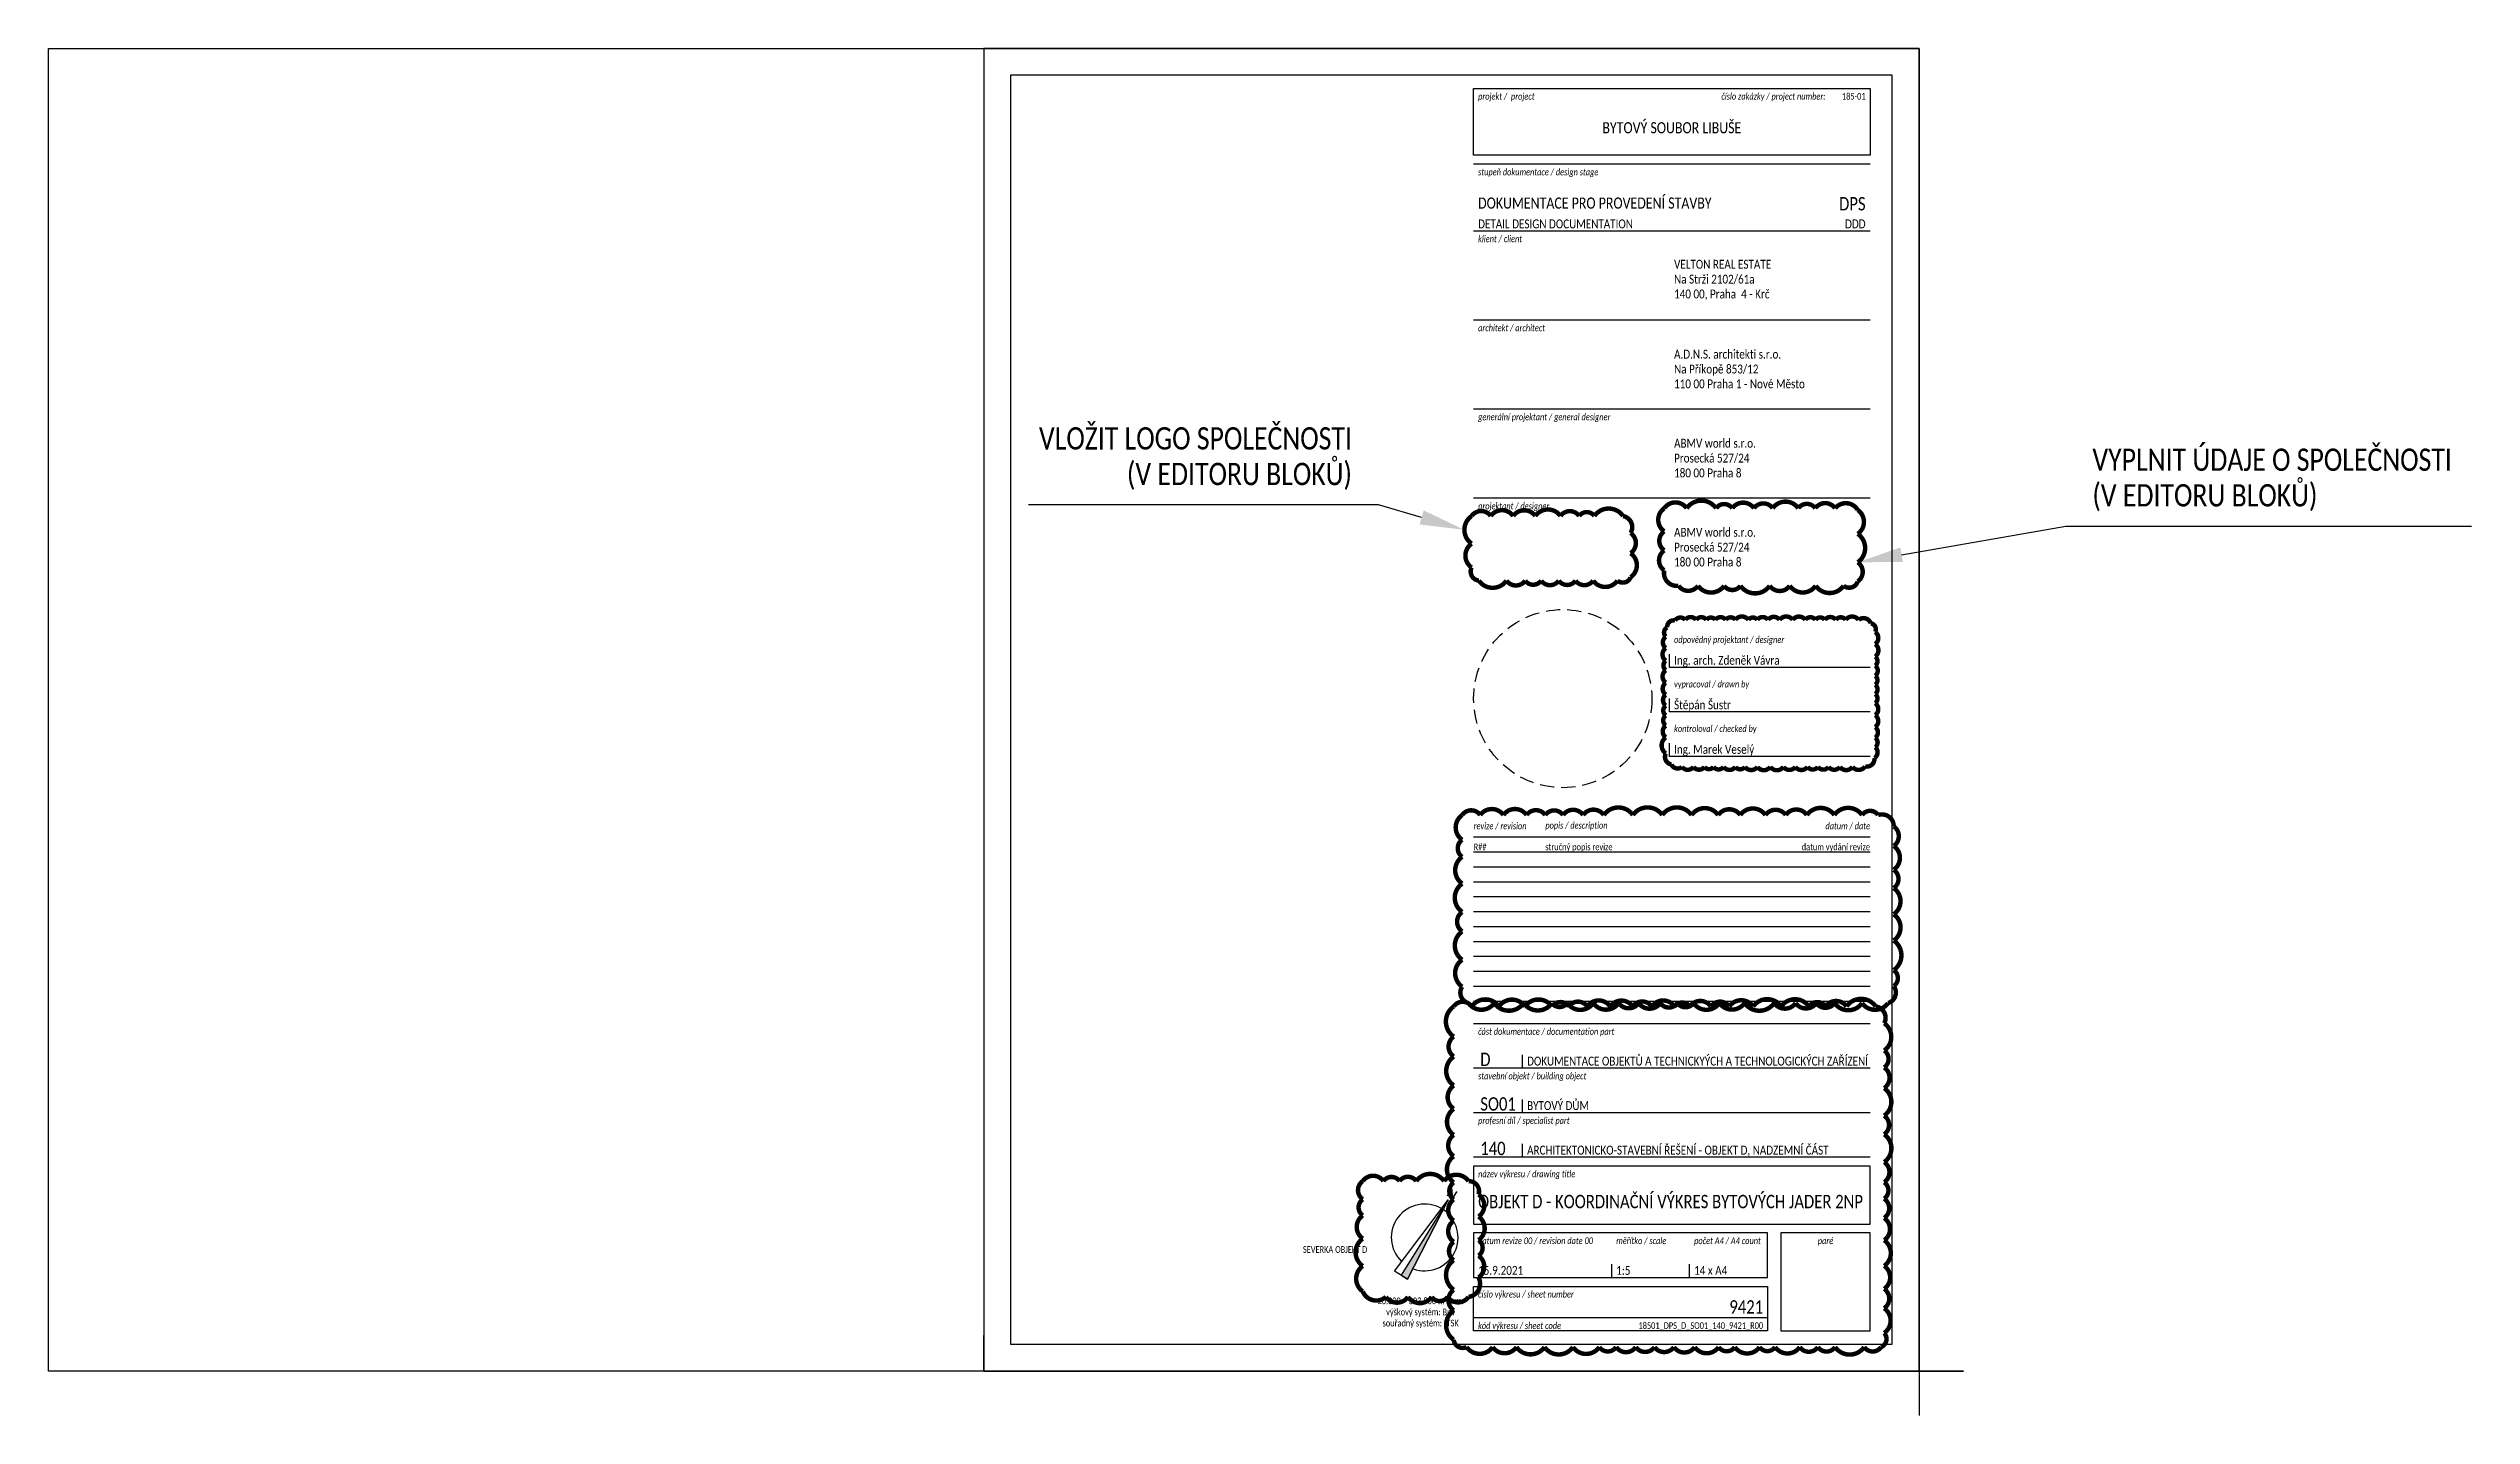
# Paper-space layout 'D_9421_rozpiska' of a CAD drawing. Header units: millimetres. Extents: x -250 to 294, y 36 to 343.
import ezdxf
from ezdxf import colors
from ezdxf.entities.mleader import LeaderData, LeaderLine
from ezdxf.enums import TextEntityAlignment as Align
from ezdxf.math import Vec2, Vec3

# ---------------------------------------------------------------- set-up
doc = ezdxf.new("R2010")
doc.units = ezdxf.units.MM
doc.linetypes.add('HIDDEN2', pattern=[4.7625, 3.175, -1.5875])
doc.layers.add('ABMV_NoPrint', color=30, linetype='Continuous', plot=False)
doc.layers.add('G-____-____-NPLT', color=9, linetype='Continuous', plot=False)
doc.layers.add('ABMV_Sheet_Titleblock', color=7, linetype='Continuous')
doc.layers.add('ABMV_Sheet_Titleblock_Folding Marks', color=8, linetype='Continuous')
doc.styles.add('Calibri', font='calibri.ttf', dxfattribs={"width": 0.8, "height": 75})
doc.styles.add('Calibri_B', font='calibrib.ttf', dxfattribs={"width": 0.8, "height": 100})
doc.styles.add('Calibri_I', font='calibrii.ttf', dxfattribs={"width": 0.8, "height": 1.5})

# ---------------------------------------------------------------- blocks, each defined once
blk = doc.blocks.new('*U99')
at = {"layer": 'ABMV_Sheet_Titleblock'}
for points in [[(0, 297), (-210, 297), (-210, 0), (0, 0)], [(-204, 291), (-204, 6), (-6, 6), (-6, 291)]]:
    blk.add_lwpolyline(points, close=True, dxfattribs=at)
at = {"layer": 'ABMV_Sheet_Titleblock_Folding Marks'}
for p, q in [((0, 297), (-8, 297)), ((-210, 0), (-210, 8))]:
    blk.add_line(p, q, dxfattribs=at)
blk = doc.blocks.new('*U97')
at = {"layer": 'ABMV_Sheet_Titleblock'}
blk.add_line((44.5, 0), (-44.5, 0), dxfattribs=at)
blk = doc.blocks.new('*U98')
at = {"color": 0, "linetype": 'ByBlock', "lineweight": -2, "transparency": 16777216}
for p in [(0, 36.85), (0, 33.5), (0, 30.15), (0, 26.8), (0, 23.45), (0, 20.1), (0, 16.75), (0, 13.4), (0, 10.05), (0, 6.7), (0, 3.35), (0, 0)]:
    blk.add_blockref('*U97', p, dxfattribs=at)
blk = doc.blocks.new('North_Arrow_Object D')
h = blk.add_hatch(color=256)
h.dxf.hatch_style = 1
h.paths.add_polyline_path([(5.31, 8.47), (-5.31, -8.47), (-3.83, -9.4)])
for points in [[(5.31, 8.47), (-3.83, -9.4), (-6.79, -7.55)], [(5.31, 8.47), (-5.31, -8.47), (-3.83, -9.4)]]:
    blk.add_lwpolyline(points, close=True)
for start, end in [(59.6133, 226.2667), (249.6133, 56.2667)]:
    blk.add_arc((0, 0), 7.5, start, end)
at = {"style": 'Calibri_B'}
blk.add_text('N', height=2, rotation=327.94, dxfattribs=at).set_placement((5.31, 8.47), align=Align.BOTTOM_CENTER)
at = {"layer": 'ABMV_NoPrint', "style": 'Calibri', "width": 0.8}
blk.add_text('SEVERKA OBJEKT D', height=1.5, dxfattribs=at).set_placement((-27.34, -3.46))
blk = doc.blocks.new('ABMV_TB_Sheet_Full_Arch_STATIC')
at = {"layer": 'ABMV_NoPrint', "const_width": 1}
for points in [[(-57.21, 193.74, 0.520567), (-57.21, 188.56, 0.520567), (-57.21, 184.27, 0.520567), (-57.21, 179.79, 0.520567), (-54, 176.34, 0.520567), (-49.63, 176.34, 0.520567), (-43.76, 176.34, 0.520567), (-40.1, 176.34, 0.520567), (-33.53, 176.34, 0.520567), (-29.02, 176.34, 0.520567), (-23.2, 176.34, 0.520567), (-16.94, 176.34, 0.520567), (-13.76, 177.3, 0.520567), (-13.76, 181.61, 0.520567), (-13.76, 188, 0.520567), (-13.76, 193.36, 0.520567), (-18.84, 193.74, 0.520567), (-23.29, 193.74, 0.520567), (-27.11, 193.74, 0.520567), (-32.85, 193.74, 0.520567), (-37.06, 193.74, 0.520567), (-41.93, 193.74, 0.520567), (-45.56, 193.74, 0.520567), (-52.16, 193.74, 0.520567)], [(-100.46, 192, 0.520567), (-100.46, 185.79, 0.520567), (-100.46, 180.44, 0.520567), (-98.84, 177.5, 0.520567), (-92.62, 177.5, 0.520567), (-88.42, 177.5, 0.520567), (-84.84, 177.5, 0.520567), (-80.89, 177.5, 0.520567), (-77.12, 177.5, 0.520567), (-73.18, 177.5, 0.520567), (-67.72, 177.5, 0.520567), (-64.76, 178.25, 0.520567), (-64.76, 183.65, 0.520567), (-64.76, 188.19, 0.520567), (-66.45, 192, 0.520567), (-72.9, 192, 0.520567), (-76.3, 192, 0.520567), (-80.5, 192, 0.520567), (-86.16, 192, 0.520567), (-91.12, 192, 0.520567), (-96.16, 192, 0.520567)]]:
    blk.add_lwpolyline(points, format="xyb", close=True, dxfattribs=at)
at = {"layer": 'ABMV_NoPrint'}
blk.add_lwpolyline([(0, 0), (10, 0), (0, 0), (0, -10)], dxfattribs=at)
at = {"layer": 'ABMV_Sheet_Titleblock'}
for p, q in [((-11, 271), (-100, 271)), ((-11, 256), (-100, 256)), ((-11, 236), (-100, 236)), ((-11, 216), (-100, 216)), ((-11, 196), (-100, 196)), ((-56, 158), (-56, 161)), ((-11, 158), (-56, 158)), ((-56, 148), (-56, 151)), ((-11, 148), (-56, 148)), ((-56, 138), (-56, 141)), ((-11, 138), (-56, 138)), ((-11, 78), (-100, 78)), ((-89, 68), (-89, 71)), ((-11, 68), (-100, 68)), ((-89, 58), (-89, 61)), ((-11, 58), (-100, 58)), ((-89, 48), (-89, 51)), ((-11, 48), (-100, 48)), ((-69, 21), (-69, 24)), ((-51.5, 21), (-51.5, 24)), ((-100, 12), (-34, 12))]:
    blk.add_line(p, q, dxfattribs=at)
blk.add_lwpolyline([(-100, 273), (-100, 288), (-11, 288), (-11, 273)], close=True, dxfattribs=at)
at = {"layer": 'ABMV_Sheet_Titleblock', "lineweight": 30}
for points in [[(-11, 46), (-100, 46), (-100, 33), (-11, 33)], [(-34, 21), (-34, 31), (-100, 31), (-100, 21)], [(-31, 9), (-11, 9), (-11, 31), (-31, 31)], [(-100, 19), (-34, 19), (-34, 9), (-100, 9)]]:
    blk.add_lwpolyline(points, close=True, dxfattribs=at)
at = {"layer": 'ABMV_Sheet_Titleblock', "color": 8, "linetype": 'HIDDEN2'}
blk.add_circle((-80, 151), 20, dxfattribs=at)
blk.add_blockref('*U98', (-55.5, 83))
at = {"layer": 'ABMV_Sheet_Titleblock', "style": 'Calibri_I', "width": 0.8}
for s, p in [('projekt /  project', (-99, 287)), ('stupeň dokumentace / design stage', (-99, 270)), ('klient / client', (-99, 255)), ('architekt / architect', (-99, 235)), ('generální projektant / general designer', (-99, 215)), ('projektant / designer', (-99, 195)), ('část dokumentace / documentation part', (-99, 77)), ('stavební objekt / building object', (-99, 67)), ('profesní díl / specialist part', (-99, 57)), ('název výkresu / drawing title', (-99, 45)), ('číslo výkresu / sheet number', (-99, 18))]:
    blk.add_text(s, height=1.5, dxfattribs=at).set_placement(p, align=Align.TOP_LEFT)
at = {"layer": 'ABMV_Sheet_Titleblock', "width": 0.8}
for s, style, p in [('číslo zakázky / project number:', 'Calibri_I', (-21, 287)), ('185-01', 'Calibri', (-12, 287))]:
    blk.add_text(s, height=1.5, dxfattribs=dict(at, style=style)).set_placement(p, align=Align.TOP_RIGHT)
at = {"layer": 'ABMV_Sheet_Titleblock', "style": 'Calibri', "width": 0.8}
for s, height, p in [('DPS', 3, (-12, 259.73)), ('DDD', 2, (-12, 256))]:
    blk.add_text(s, height=height, dxfattribs=at).set_placement(p, align=Align.BOTTOM_RIGHT)
at = {"layer": 'ABMV_Sheet_Titleblock', "width": 0.8}
for s, height, style, p in [('DETAIL DESIGN DOCUMENTATION', 2, 'Calibri', (-99, 256)), ('kód výkresu / sheet code', 1.5, 'Calibri_I', (-99, 9))]:
    blk.add_text(s, height=height, dxfattribs=dict(at, style=style)).set_placement(p, align=Align.BOTTOM_LEFT)
at = {"layer": 'ABMV_Sheet_Titleblock', "style": 'Calibri_I', "width": 0.8}
for s, p in [('odpovědný projektant / designer', (-55, 163.5)), ('vypracoval / drawn by', (-55, 153.5)), ('kontroloval / checked by', (-55, 143.5))]:
    blk.add_text(s, height=1.5, dxfattribs=at).set_placement(p)
blk.add_text('paré', height=1.5, dxfattribs=at).set_placement((-21, 30), align=Align.TOP_CENTER)
at = {"layer": 'ABMV_Sheet_Titleblock', "style": 'Calibri'}
for s, insert, char_height, attachment_point in [('{\\fCalibri Light|b0|i0|c0|p34;\\H0.83333x;BYTOVÝ SOUBOR LIBUŠE}', (-55.5, 279.18), 3, 5), ('{\\fCalibri|b0|i0|c238|p34;DOKUMENTACE PRO PROVEDENÍ STAVBY}', (-99, 261), 2.5, 7), ('\\A1;{\\fCalibri|b0|i0|c238|p34;VELTON REAL ESTATE\\P}Na {\\fCalibri|b0|i0|c238|p34;Strži 2102/61a\\P140 00, Praha  4 - Krč}', (-55, 245), 2, 4), ('\\A1;{\\fCalibri|b0|i0|c238|p34;A.D.N.S. }architekti s.r.o.\\PNa P{\\fCalibri|b0|i0|c238|p34;říkopě 853/12\\P110 00 Praha 1 - Nové Město}', (-55, 225), 2, 4), ('\\A1;ABMV world s.r.o.\\PProsecká 527/24\\P180 00 Praha 8', (-55, 205), 2, 4), ('\\A1;ABMV world s.r.o.\\PProsecká 527/24\\P180 00 Praha 8', (-55, 185), 2, 4)]:
    blk.add_mtext(s, dxfattribs=dict(at, insert=insert, char_height=char_height, attachment_point=attachment_point))
at = {"layer": 'ABMV_Sheet_Titleblock', "char_height": 1.5}
for s, insert, width, attachment_point, style in [('revize / revision', (-100, 122.35), 15, 4, 'Calibri_I'), ('popis / description', (-83.91, 122.35), 57.9092, 4, 'Calibri_I'), ('datum / date', (-11, 122.35), 15, 6, 'Calibri_I'), ('datum revize{\\fCalibri|b0|i1|c238|p34; 00} / revision date{\\fCalibri|b0|i1|c238|p34; 00}', (-99, 30), 30, 1, 'Calibri_I'), ('měřítko / scale', (-68, 30), 19, 1, 'Calibri_I'), ('počet A4 / A4 count', (-50.5, 30), 16.5, 1, 'Calibri_I'), ('±0.000 = {\\fCalibri|b0|i0|c238|p34;303,800} m n. m.{\\fCalibri|b0|i0|c238|p34;\\Pvýškový systém: Bpv\\Psouřadný systém: JTSK}', (-111.9, 9.63), 19.5159, 8, 'Calibri')]:
    blk.add_mtext(s, dxfattribs=dict(at, insert=insert, width=width, attachment_point=attachment_point, style=style))
at = {"layer": 'ABMV_NoPrint'}
ml = blk.add_multileader_mtext('Standard', dxfattribs=at)
ml.set_content('VLO{\\fCalibri|b0|i0|c238|p34;ŽIT LOGO SPOLEČNOSTI }({\\fCalibri|b0|i0|c238|p34;V EDITORU BLOKŮ})', color=256, style='Calibri')
ml.set_leader_properties()
ml.build(insert=Vec2(0, 0))
ml.multileader.update_dxf_attribs({"text_left_attachment_type": 5, "text_right_attachment_type": 5, "dogleg_length": 5, "arrow_head_size": 10})
ctx = ml.context
ctx.base_point, ctx.char_height, ctx.arrow_head_size, ctx.landing_gap_size, ctx.plane_origin = Vec3(-198.73, 194.51), 5, 10, 1, Vec3(-180.17, 207.96)
ctx.left_attachment, ctx.right_attachment, ctx.text_align_type = 5, 5, 2
notes = []
notes.append((ctx, [(1, (1, 1, 0), (-121.33, 194.51), (-1, 0), 5, [(1, [(-102.08, 188.89)], 0, [])])]))
ctx.mtext.insert, ctx.mtext.width, ctx.mtext.alignment, ctx.mtext.line_spacing_factor, ctx.mtext.flow_direction = Vec3(-127.33, 211.94), 71.9253, 3, 0.96, 5
ml = blk.add_multileader_mtext('Standard', dxfattribs=at)
ml.set_content('{\\fCalibri|b0|i0|c238|p34;VYPLNIT ÚDAJE O SPOLEČNOSTI }({\\fCalibri|b0|i0|c238|p34;V EDITORU BLOKŮ})', color=256, style='Calibri')
ml.set_leader_properties()
ml.build(insert=Vec2(0, 0))
ml.multileader.update_dxf_attribs({"text_left_attachment_type": 5, "text_right_attachment_type": 5, "dogleg_length": 5, "arrow_head_size": 10})
ctx = ml.context
ctx.base_point, ctx.char_height, ctx.arrow_head_size, ctx.landing_gap_size, ctx.plane_origin = Vec3(37.93, 189.71), 5, 10, 1, Vec3(26.77, 207.96)
ctx.left_attachment, ctx.right_attachment = 5, 5
notes.append((ctx, [(0, (1, 1, 0), (32.93, 189.71), (1, 0), 5, [(1, [(-13.76, 181.61)], 0, [])])]))
ctx.mtext.insert, ctx.mtext.width, ctx.mtext.line_spacing_factor, ctx.mtext.flow_direction = Vec3(38.93, 207.15), 84.2904, 0.96, 5
for ctx, leaders in notes:
    for number, flags, end, landing, length, lines in leaders:
        leader = LeaderData()
        leader.index, (leader.has_last_leader_line, leader.has_dogleg_vector, leader.attachment_direction) = number, flags
        leader.last_leader_point, leader.dogleg_vector, leader.dogleg_length = Vec3(end), Vec3(landing), length
        for number, points, colour, breaks in lines:
            line = LeaderLine()
            line.index, line.vertices, line.color, line.breaks = number, Vec3.list(points), colors.encode_raw_color(colour), breaks
            leader.lines.append(line)
        ctx.leaders.append(leader)

psp = doc.layouts.new('D_9421_rozpiska')

# ---------------------------------------------------------------- linework, layer by layer
psp.add_lwpolyline([(170.32, 45.7), (-249.68, 45.7), (-249.68, 342.7), (170.32, 342.7)], close=True)
for points in [[(164.32, 342.7), (170.32, 342.7)], [(164.32, 342.7), (170.32, 342.7)], [(164.32, 342.7), (170.32, 342.7)], [(-249.68, 45.7), (-249.68, 51.7)], [(-249.68, 45.7), (-249.68, 51.7)], [(-249.68, 45.7), (-249.68, 51.7)], [(-39.68, 45.7), (-39.68, 51.7)], [(-39.68, 45.7), (-39.68, 51.7)]]:
    psp.add_lwpolyline(points)
at = {"layer": 'ABMV_NoPrint', "const_width": 1}
for points in [[(113.47, 184.38, 0.520567), (114.75, 181.92, 0.520567), (117.1, 181.38, 0.520567), (119.68, 181.38, 0.520567), (122.15, 181.38, 0.520567), (124.17, 181.38, 0.520567), (126.44, 181.38, 0.520567), (129.1, 181.38, 0.520567), (131.24, 181.38, 0.520567), (134.04, 181.38, 0.520567), (136.93, 181.38, 0.520567), (139.88, 181.38, 0.520567), (142.55, 181.38, 0.520567), (145.29, 181.38, 0.520567), (147.61, 181.38, 0.520567), (150.01, 181.38, 0.520567), (152.56, 181.38, 0.520567), (155.38, 181.38, 0.520567), (158.21, 181.47, 0.520567), (160.3, 183.37, 0.520567), (160.47, 185.78, 0.520567), (160.47, 187.92, 0.520567), (160.47, 190.3, 0.520567), (160.47, 193, 0.520567), (160.47, 195.68, 0.520567), (160.47, 197.72, 0.520567), (160.47, 199.81, 0.520567), (160.47, 201.82, 0.520567), (160.47, 204.09, 0.520567), (160.47, 206.13, 0.520567), (160.47, 208.94, 0.520567), (160.46, 211.67, 0.520567), (159.49, 213.6, 0.520567), (156.74, 214.38, 0.520567), (153.86, 214.38, 0.520567), (151.63, 214.38, 0.520567), (149.17, 214.38, 0.520567), (147.07, 214.38, 0.520567), (144.79, 214.38, 0.520567), (141.96, 214.38, 0.520567), (139.01, 214.38, 0.520567), (136.41, 214.38, 0.520567), (134.02, 214.38, 0.520567), (132.01, 214.38, 0.520567), (129.09, 214.38, 0.520567), (126.92, 214.38, 0.520567), (124.59, 214.38, 0.520567), (122.59, 214.38, 0.520567), (120.27, 214.38, 0.520567), (117.84, 214.38, 0.520567), (115.55, 214.23, 0.520567), (113.78, 212.69, 0.520567), (113.47, 210.6, 0.520567), (113.47, 208.05, 0.520567), (113.47, 205.19, 0.520567), (113.47, 203.08, 0.520567), (113.47, 200.26, 0.520567), (113.47, 197.55, 0.520567), (113.47, 195.13, 0.520567), (113.47, 192.91, 0.520567), (113.47, 190.65, 0.520567), (113.47, 187.99, 0.520567)], [(65.85, 127.57, -0.520567), (69.89, 127.57, -0.520567), (75.99, 127.57, -0.520567), (81.86, 127.57, -0.520567), (87.88, 127.57, -0.520567), (91.68, 127.57, -0.520567), (95.82, 127.57, -0.520567), (100.99, 127.57, -0.520567), (106.03, 127.57, -0.520567), (110.3, 127.57, -0.520567), (115.44, 127.57, -0.520567), (118.85, 127.57, -0.520567), (123.59, 127.57, -0.520567), (127.73, 127.57, -0.520567), (133.09, 127.57, -0.520567), (139.38, 127.57, -0.520567), (145.59, 127.57, -0.520567), (149.34, 127.57, -0.520567), (154.04, 127.57, -0.520567), (160.59, 127.57, -0.520567), (162.5, 123.79, -0.520567), (162.5, 117.67, -0.520567), (162.5, 113.86, -0.520567), (162.5, 109.23, -0.520567), (162.5, 103.05, -0.520567), (162.5, 98.84, -0.520567), (162.5, 92.62, -0.520567), (162.5, 88.09, -0.520567), (162.5, 84.41, -0.520567), (162.5, 80.06, -0.520567), (162.5, 75.06, -0.520567), (162.5, 69.31, -0.520567), (162.5, 64.15, -0.520567), (162.5, 59.78, -0.520567), (162.5, 54.24, -0.520567), (161.81, 51.08, -0.520567), (158, 51.08, -0.520567), (151.49, 51.08, -0.520567), (147.61, 51.08, -0.520567), (143.55, 51.08, -0.520567), (138.02, 51.08, -0.520567), (134.51, 51.08, -0.520567), (128.96, 51.08, -0.520567), (125.32, 51.08, -0.520567), (119.97, 51.08, -0.520567), (115.28, 51.08, -0.520567), (110.94, 51.08, -0.520567), (106.73, 51.08, -0.520567), (102.32, 51.08, -0.520567), (98.54, 51.08, -0.520567), (92.61, 51.08, -0.520567), (86.23, 51.08, -0.520567), (79.94, 51.08, -0.520567), (74.6, 51.08, -0.520567), (68.75, 51.08, -0.520567), (65.85, 52.7, -0.520567), (65.85, 59.32, -0.520567), (65.85, 63.94, -0.520567), (65.85, 70.59, -0.520567), (65.85, 74.68, -0.520567), (65.85, 79.46, -0.520567), (65.85, 84.21, -0.520567), (65.85, 88.04, -0.520567), (65.85, 93.92, -0.520567), (65.85, 98.71, -0.520567), (65.85, 104.56, -0.520567), (65.85, 109.81, -0.520567), (65.85, 116.32, -0.520567), (65.85, 120.79, -0.520567)]]:
    psp.add_lwpolyline(points, format="xyb", close=True, dxfattribs=at)
at = {"layer": 'ABMV_NoPrint', "color": 1, "const_width": 1}
for points in [[(67.74, 170.55, -0.520567), (71.81, 170.55, -0.520567), (77, 170.55, -0.520567), (82.21, 170.55, -0.520567), (86.41, 170.55, -0.520567), (90.39, 170.55, -0.520567), (94.9, 170.55, -0.520567), (99.55, 170.55, -0.520567), (106.07, 170.55, -0.520567), (112.67, 170.55, -0.520567), (119.24, 170.55, -0.520567), (125.22, 170.55, -0.520567), (130.19, 170.55, -0.520567), (135.85, 170.55, -0.520567), (140.39, 170.55, -0.520567), (145.15, 170.55, -0.520567), (151.31, 170.55, -0.520567), (157.52, 170.55, -0.520567), (161.14, 170.55, -0.520567), (164.64, 168, -0.520567), (164.64, 163.61, -0.520567), (164.64, 158.26, -0.520567), (164.64, 154.14, -0.520567), (164.64, 148.27, -0.520567), (164.64, 142.37, -0.520567), (164.64, 135.73, -0.520567), (164.64, 132.14, -0.520567), (163.37, 128.33, -0.520567), (157.54, 128.33, -0.520567), (151.35, 128.33, -0.520567), (147.26, 128.33, -0.520567), (142.61, 128.33, -0.520567), (137.79, 128.33, -0.520567), (131.15, 128.33, -0.520567), (125.51, 128.33, -0.520567), (119.68, 128.33, -0.520567), (116.07, 128.33, -0.520567), (112.23, 128.33, -0.520567), (107.37, 128.33, -0.520567), (102.89, 128.33, -0.520567), (97.19, 128.33, -0.520567), (91.32, 128.33, -0.520567), (87.92, 128.33, -0.520567), (81.54, 128.33, -0.520567), (74.94, 128.33, -0.520567), (69.16, 128.33, -0.520567), (67.74, 132, -0.520567), (67.74, 138.07, -0.520567), (67.74, 144.42, -0.520567), (67.74, 148.79, -0.520567), (67.74, 155.15, -0.520567), (67.74, 161.16, -0.520567), (67.74, 164.98, -0.520567)], [(45.42, 88.34, 0.520567), (45.42, 84.25, 0.520567), (45.42, 80.64, 0.520567), (45.42, 75.43, 0.520567), (45.42, 69.28, 0.520567), (45.42, 63.59, 0.520567), (50.62, 62.34, 0.520567), (55.57, 62.34, 0.520567), (60.89, 62.34, 0.520567), (64.48, 62.34, 0.520567), (69.16, 62.34, 0.520567), (71.42, 66.71, 0.520567), (71.42, 71.59, 0.520567), (71.42, 75.11, 0.520567), (71.42, 80.39, 0.520567), (71.42, 85.36, 0.520567), (69.17, 88.34, 0.520567), (63.67, 88.34, 0.520567), (57.44, 88.34, 0.520567), (53.68, 88.34, 0.520567), (50.06, 88.34, 0.520567)]]:
    psp.add_lwpolyline(points, format="xyb", close=True, dxfattribs=at)

# ---------------------------------------------------------------- block references
for name, p in [('ABMV_TB_Sheet_Full_Arch_STATIC', (170.32, 45.7)), ('North_Arrow_Object D', (59.32, 75.7))]:
    psp.add_blockref(name, p)
at = {"layer": 'G-____-____-NPLT'}
psp.add_blockref('*U99', (170.32, 45.7), dxfattribs=at)

# ---------------------------------------------------------------- texts
at = {"layer": 'ABMV_Sheet_Titleblock', "style": 'Calibri', "width": 0.8}
for s, height, p in [('Ing. arch. Zdeněk Vávra', 2, (115.32, 203.7)), ('Štěpán Šustr', 2, (115.32, 193.7)), ('Ing. Marek Veselý', 2, (115.32, 183.7)), ('R##', 1.5, (70.32, 162.2)), ('stručný popis revize', 1.5, (86.41, 162.2)), ('D', 3, (71.81, 113.28)), ('DOKUMENTACE OBJEKTŮ A TECHNICKYÝCH A TECHNOLOGICKÝCH ZAŘÍZENÍ', 2, (82.32, 113.7)), ('SO01', 3, (71.81, 103.28)), ('BYTOVÝ DŮM', 2, (82.32, 103.7)), ('140', 3, (71.81, 93.28)), ('ARCHITEKTONICKO-STAVEBNÍ ŘEŠENÍ - OBJEKT D, NADZEMNÍ ČÁST', 2, (82.32, 93.7)), ('15.9.2021', 2, (71.32, 66.7)), ('1:5', 2, (102.32, 66.7)), ('14 x A4', 2, (119.82, 66.7))]:
    psp.add_text(s, height=height, dxfattribs=at).set_placement(p, align=Align.BOTTOM_LEFT)
for s, height, p in [('datum vydání revize', 1.5, (159.32, 162.2)), ('9421', 3, (135.32, 57.7)), ('18501_DPS_D_SO01_140_9421_R00', 1.5, (135.32, 54.7))]:
    psp.add_text(s, height=height, dxfattribs=at).set_placement(p, align=Align.BOTTOM_RIGHT)
at = {"layer": 'ABMV_Sheet_Titleblock', "insert": (71.32, 83.74), "char_height": 3, "attachment_point": 4, "style": 'Calibri'}
psp.add_mtext('{\\fCalibri|b0|i0|c238|p34;OBJEKT D - KOORDINAČNÍ VÝKRES BYTOVÝCH JADER 2NP}', dxfattribs=at)

doc.saveas('drawing.dxf')
